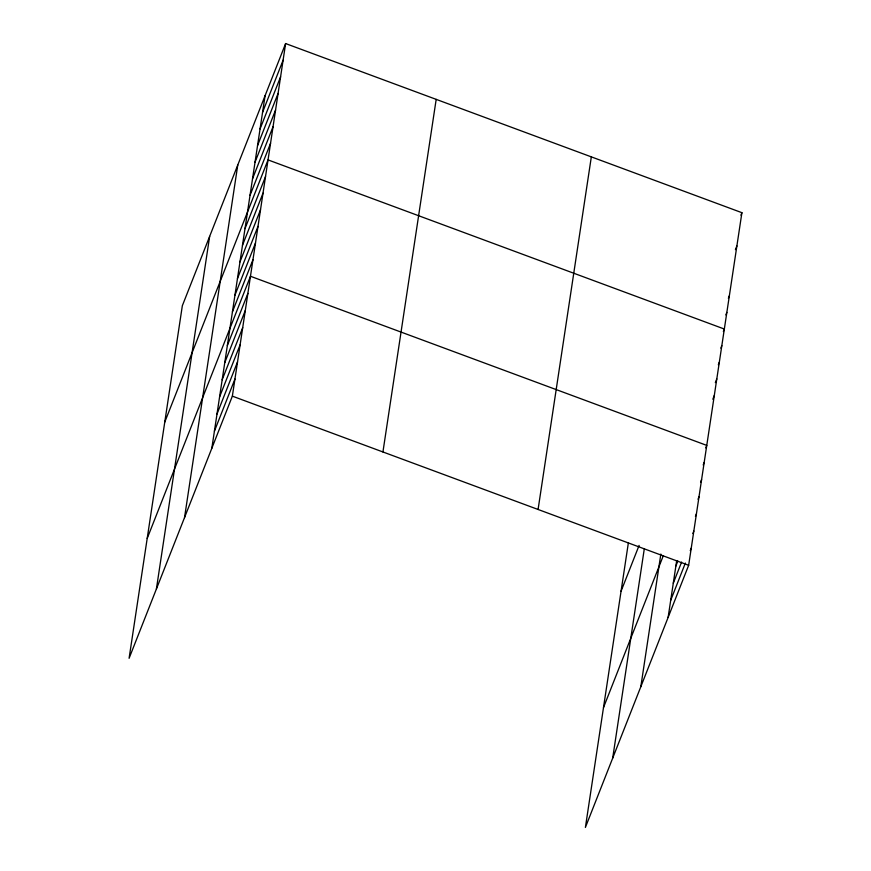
<?xml version="1.0" encoding="UTF-8"?>
<svg xmlns="http://www.w3.org/2000/svg" width="871" height="871" viewBox="0 0 871 871"><rect width="100%" height="100%" fill="white"/><g stroke="black" fill="none" stroke-linecap="round" stroke-linejoin="round"><path stroke-width="1.31" d="M156.399 589.003L209.65 236.4M184.532 517.592L237.772 164.989M211.827 448.282L265.078 95.679M285.612 43.55L182.344 305.71L129.093 658.313L232.361 396.153L285.612 43.55L741.907 212.687L688.656 565.29L585.388 827.45L628.405 542.622M382.935 451.962L436.186 99.37M538.082 509.47L591.333 156.867M612.683 758.14L644.311 548.752M640.816 686.729L660.849 554.054M668.122 617.419L676.669 560.772M262.574 112.305L283.108 60.175M260.059 128.93L280.593 76.8M257.544 145.555L278.089 93.415M255.04 162.169L275.574 110.04M252.525 178.795L273.059 126.665M250.021 195.42L270.554 143.29M164.771 422.076L268.039 159.905L724.334 329.042L723.355 331.524M245.001 228.659L265.535 176.53M242.486 245.284L263.02 193.155M239.971 261.91L260.516 209.78M237.467 278.535L258.001 226.395M234.952 295.16L255.486 243.02M232.448 311.774L252.982 259.645M147.199 538.43L250.467 276.27L706.762 445.397L705.782 447.879M227.353 345.526L247.887 293.396M224.762 362.652L245.295 310.522M222.17 379.778L242.715 327.648M219.59 396.904L240.124 344.774M216.999 414.03L237.533 361.901M214.418 431.156L234.952 379.027M740.927 215.17L741.907 212.687M735.418 249.65L736.888 245.927M728.374 298.285L729.354 295.802M725.859 314.899L726.839 312.417M621.067 591.213L639.096 545.409M720.84 348.15L721.819 345.667M718.335 364.775L719.315 362.292M715.331 382.63L716.8 378.907M712.826 399.256L714.285 395.532M603.494 707.568L663.31 555.709M703.191 465.016L704.171 462.523M700.611 482.142L701.591 479.66M698.019 499.268L698.999 496.786M675.874 566.041L677.834 561.076M695.439 516.394L696.408 513.912M673.294 583.167L681.601 562.067M692.848 533.52L693.828 531.038M670.703 600.293L685.368 563.058M690.268 550.646L691.236 548.164M232.361 396.153L688.656 565.29"/></g></svg>
